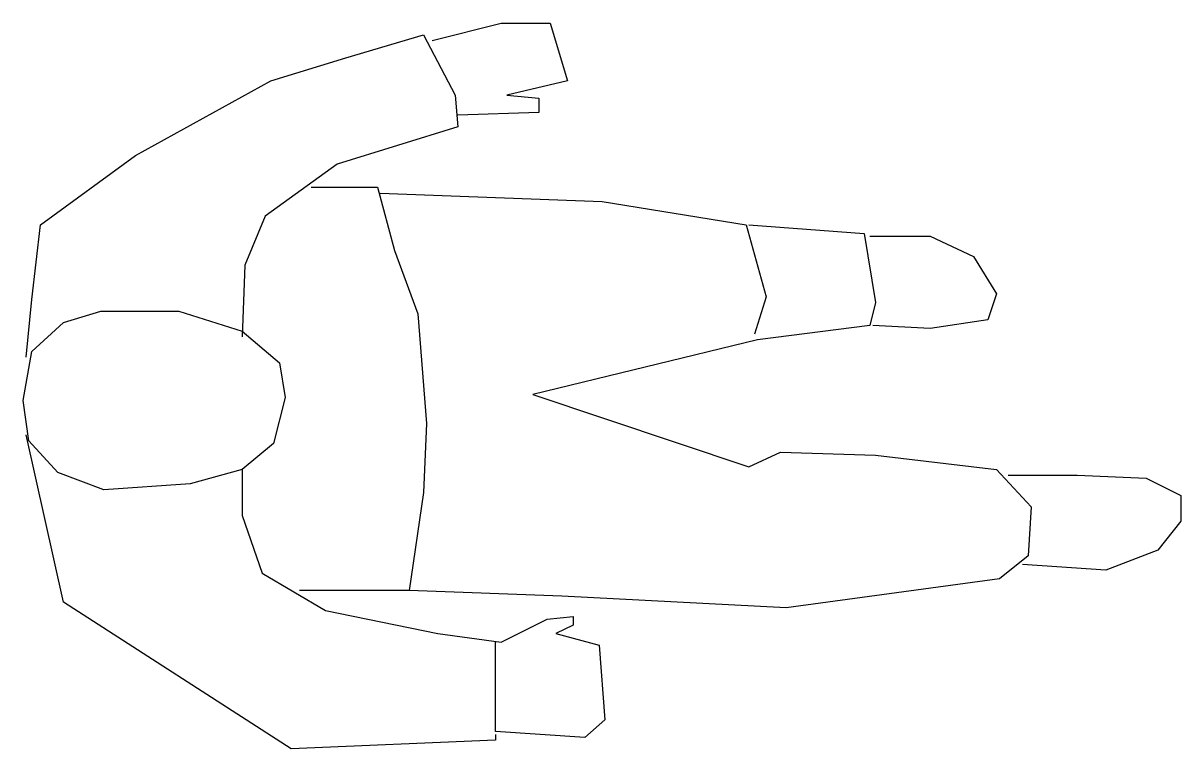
# Model space of a CAD drawing. Header units: millimetres. Extents: x -1479.89 to -1478.89, y 1860.29 to 1860.92.
import ezdxf

# ---------------------------------------------------------------- set-up
doc = ezdxf.new("R2010")
doc.units = ezdxf.units.MM
doc.header["$LTSCALE"] = 10
doc.layers.add('Humanos', color=2, linetype='Continuous')

msp = doc.modelspace()

# ---------------------------------------------------------------- linework, layer by layer
at = {"layer": 'Humanos'}
for p, q in [((-1479.5384, 1860.9074), (-1479.4783, 1860.9224)), ((-1479.4783, 1860.9224), (-1479.4357, 1860.9224)), ((-1479.4357, 1860.9224), (-1479.4207, 1860.8724)), ((-1479.6135, 1860.8924), (-1479.5459, 1860.9124)), ((-1479.5459, 1860.9124), (-1479.5184, 1860.8598)), ((-1479.6787, 1860.8724), (-1479.6135, 1860.8924)), ((-1479.7964, 1860.8072), (-1479.6787, 1860.8724)), ((-1479.4207, 1860.8724), (-1479.4733, 1860.8598)), ((-1479.5184, 1860.8598), (-1479.5159, 1860.8323)), ((-1479.4733, 1860.8598), (-1479.4457, 1860.8573)), ((-1479.4457, 1860.8573), (-1479.4457, 1860.8448)), ((-1479.4457, 1860.8448), (-1479.5159, 1860.8423)), ((-1479.5159, 1860.8323), (-1479.6211, 1860.7997)), ((-1479.879, 1860.7471), (-1479.7964, 1860.8072)), ((-1479.6211, 1860.7997), (-1479.6837, 1860.7546)), ((-1479.6436, 1860.7797), (-1479.586, 1860.7797)), ((-1479.586, 1860.7797), (-1479.571, 1860.7246)), ((-1479.5835, 1860.7747), (-1479.3906, 1860.7672)), ((-1479.3906, 1860.7672), (-1479.2654, 1860.7471)), ((-1479.6837, 1860.7546), (-1479.7012, 1860.7121)), ((-1479.8865, 1860.682), (-1479.879, 1860.7471)), ((-1479.2654, 1860.7471), (-1479.2479, 1860.6845)), ((-1479.2629, 1860.7471), (-1479.1627, 1860.7396)), ((-1479.1627, 1860.7396), (-1479.1527, 1860.6795)), ((-1479.1577, 1860.7371), (-1479.1051, 1860.7371)), ((-1479.1051, 1860.7371), (-1479.0676, 1860.7196)), ((-1479.571, 1860.7246), (-1479.5509, 1860.6695)), ((-1479.0676, 1860.7196), (-1479.0475, 1860.687)), ((-1479.7012, 1860.7121), (-1479.7037, 1860.6495)), ((-1479.2479, 1860.6845), (-1479.2579, 1860.652)), ((-1479.0475, 1860.687), (-1479.055, 1860.6645)), ((-1479.8915, 1860.6319), (-1479.8865, 1860.682)), ((-1479.1527, 1860.6795), (-1479.1577, 1860.6595)), ((-1479.859, 1860.662), (-1479.8264, 1860.672)), ((-1479.8264, 1860.672), (-1479.7588, 1860.672)), ((-1479.7588, 1860.672), (-1479.7037, 1860.6545)), ((-1479.5509, 1860.6695), (-1479.5434, 1860.5743)), ((-1479.055, 1860.6645), (-1479.1051, 1860.657)), ((-1479.8865, 1860.6369), (-1479.859, 1860.662)), ((-1479.7037, 1860.6545), (-1479.6712, 1860.6269)), ((-1479.1577, 1860.6595), (-1479.2554, 1860.6469)), ((-1479.1051, 1860.657), (-1479.1552, 1860.6595)), ((-1479.2554, 1860.6469), (-1479.4508, 1860.5994)), ((-1479.8941, 1860.5944), (-1479.8865, 1860.6369)), ((-1479.6712, 1860.6269), (-1479.6661, 1860.5969)), ((-1479.889, 1860.5593), (-1479.8941, 1860.5944)), ((-1479.6661, 1860.5969), (-1479.6762, 1860.5568)), ((-1479.4508, 1860.5994), (-1479.2629, 1860.5367)), ((-1479.5434, 1860.5743), (-1479.5459, 1860.5142)), ((-1479.859, 1860.419), (-1479.8915, 1860.5643)), ((-1479.864, 1860.5317), (-1479.889, 1860.5593)), ((-1479.6762, 1860.5568), (-1479.7037, 1860.5342)), ((-1479.2629, 1860.5367), (-1479.2354, 1860.5493)), ((-1479.2354, 1860.5493), (-1479.1527, 1860.5468)), ((-1479.1527, 1860.5468), (-1479.0475, 1860.5342)), ((-1479.7037, 1860.5342), (-1479.7488, 1860.5217)), ((-1479.7037, 1860.5342), (-1479.7037, 1860.4942)), ((-1479.0475, 1860.5342), (-1479.0175, 1860.5017)), ((-1479.8239, 1860.5167), (-1479.864, 1860.5317)), ((-1479.0375, 1860.5292), (-1478.9774, 1860.5292)), ((-1478.9774, 1860.5292), (-1478.9173, 1860.5267)), ((-1478.9173, 1860.5267), (-1478.8872, 1860.5117)), ((-1479.7488, 1860.5217), (-1479.8239, 1860.5167)), ((-1479.5459, 1860.5142), (-1479.5584, 1860.4291)), ((-1478.8872, 1860.5117), (-1478.8872, 1860.4892)), ((-1479.7037, 1860.4942), (-1479.6862, 1860.4441)), ((-1479.0175, 1860.5017), (-1479.02, 1860.4591)), ((-1478.8872, 1860.4892), (-1478.9073, 1860.4641)), ((-1478.9073, 1860.4641), (-1478.9524, 1860.4466)), ((-1479.02, 1860.4591), (-1479.045, 1860.4391)), ((-1479.6862, 1860.4441), (-1479.6311, 1860.4115)), ((-1478.9524, 1860.4466), (-1479.025, 1860.4516)), ((-1479.045, 1860.4391), (-1479.2304, 1860.414)), ((-1479.6186, 1860.4291), (-1479.6536, 1860.4291)), ((-1479.5584, 1860.4291), (-1479.6186, 1860.4291)), ((-1479.4257, 1860.424), (-1479.5584, 1860.4291)), ((-1479.2304, 1860.414), (-1479.4257, 1860.424)), ((-1479.6611, 1860.2913), (-1479.859, 1860.419)), ((-1479.6311, 1860.4115), (-1479.5334, 1860.3915)), ((-1479.4783, 1860.384), (-1479.4382, 1860.404)), ((-1479.4382, 1860.404), (-1479.4157, 1860.4065)), ((-1479.4157, 1860.4065), (-1479.4157, 1860.399)), ((-1479.4157, 1860.399), (-1479.4307, 1860.3915)), ((-1479.5334, 1860.3915), (-1479.4783, 1860.384)), ((-1479.4833, 1860.3063), (-1479.4833, 1860.384)), ((-1479.4307, 1860.3915), (-1479.3931, 1860.3815)), ((-1479.3931, 1860.3815), (-1479.3881, 1860.3164)), ((-1479.3881, 1860.3164), (-1479.4057, 1860.3013)), ((-1479.4057, 1860.3013), (-1479.4833, 1860.3063)), ((-1479.4833, 1860.3038), (-1479.4833, 1860.2988)), ((-1479.4833, 1860.2988), (-1479.6611, 1860.2913))]:
    msp.add_line(p, q, dxfattribs=at)

doc.saveas('drawing.dxf')
